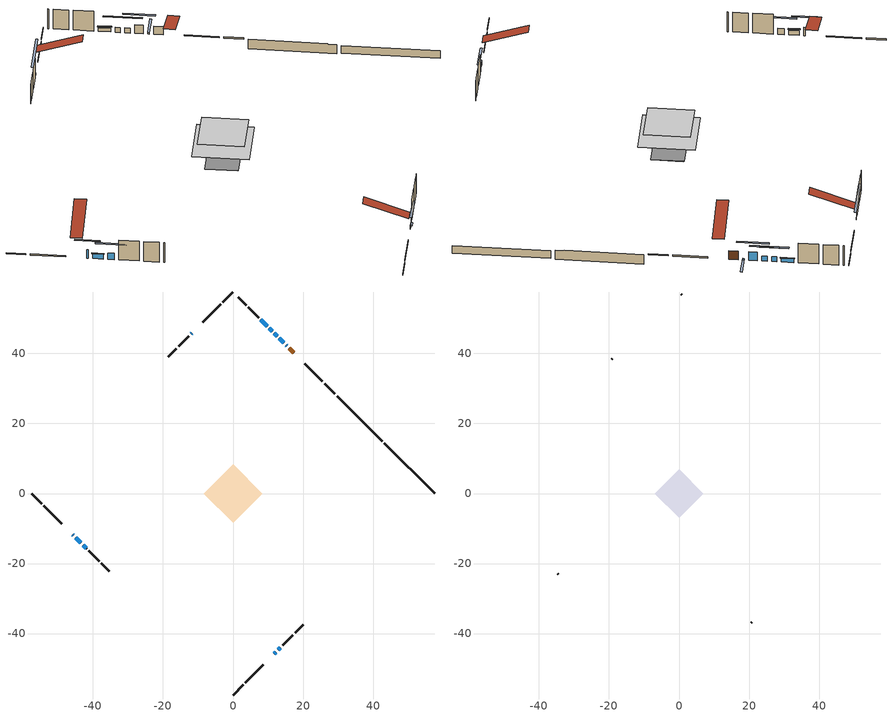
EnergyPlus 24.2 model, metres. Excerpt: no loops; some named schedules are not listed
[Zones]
conditioned space
 floor outside (Floor1 construction): -1.41,0 0,1.41 1.41,0 0,-1.41 z0.5
 floor adiabatic (AdiabaticFloorConstruction): -8.34,0 0,8.34 8.34,0 0,-8.34 z2.94
 floor foundation (Slab1 construction): -4.81,0 0,4.81 4.81,0 0,-4.81 z-1.7
 floor foundation (Slab1 construction 1): -4.55,0 0,4.55 4.55,0 0,-4.55 z-1.87
 wall outside (RimJoist1 construction): 0,-57.55 2.89,-54.66 / -57.55,0 -54.66,-2.89 / 0,57.55 -2.89,54.66 / 29.08,28.47 26.19,31.36 z0.5:0.8
 wall outside (RimJoist2 construction): 3.55,-54.01 8.64,-48.92 / -54.01,-3.55 -48.92,-8.64 / -3.55,54.01 -8.64,48.92 / 25.54,32.02 20.45,37.11 z0.5:0.8
 wall outside (AdiabaticWallConstruction 1): 17.37,40.19 16.01,41.54 z0.5:2.53
 wall outside (AdiabaticWallConstruction): -45.84,-11.71 -45.62,-11.93 / 14.49,43.07 13.26,44.29 z0.5:2.56; 11.71,-45.84 12.21,-45.34 z0.5:1.28; -44.96,-12.59 -43.47,-14.08 z0.5:1.67; 15.36,42.2 15.14,42.41 / -11.71,45.84 -11.93,45.62 z0.5:0.84; 12.61,44.94 11.84,45.71 / 11.19,46.37 10.42,47.13 z0.5:1.7; 12.87,-44.69 13.51,-44.05 z0.5:1.5; -42.81,-14.74 -41.84,-15.71 z0.5:2.02; 9.76,47.79 7.99,49.56 z0.5:1.43
 wall outside (Wall1 construction): 14.16,-43.39 17.12,-40.43 / -41.19,-16.37 -38.23,-19.32 / -12.58,44.97 -15.54,42.01 / 7.33,50.22 4.38,53.18 z0.5:5.38
 wall outside (Wall2 construction): 17.78,-39.78 20.05,-37.5 / -37.57,-19.98 -35.3,-22.25 / -16.2,41.35 -18.47,39.08 / 3.72,53.83 1.45,56.11 z0.5:5.38
 wall foundation (FoundationWall1 construction): 57.55,0 43.22,14.33 z-1.7:0.16
 wall foundation (FoundationWall2 construction): 29.74,27.81,-1.87 29.74,27.81,0.5 41.28,16.27,0.5 41.28,16.27,0.39 42.56,14.99,0.39 42.56,14.99,-1.87
 window (WindowConstruction 8): -45.84,-11.72 -45.62,-11.93 z0.5:2.56
 window (WindowConstruction 6): 11.72,-45.84 12.21,-45.34 z0.5:1.27
 window (WindowConstruction 7): -44.96,-12.59 -43.47,-14.08 z0.5:1.67
 window (WindowConstruction 9): 15.35,42.2 15.14,42.41 z0.5:0.83
 window (WindowConstruction 10): -11.72,45.84 -11.93,45.63 z0.5:0.83
 window (WindowConstruction): 14.49,43.07 13.26,44.29 z0.5:2.56
 window (WindowConstruction 1): 12.61,44.95 11.84,45.71 z0.5:1.7
 window (WindowConstruction 2): 11.19,46.37 10.42,47.13 z0.5:1.7
 window (WindowConstruction 3): 12.87,-44.69 13.5,-44.05 z0.5:1.5
 window (WindowConstruction 4): -42.81,-14.74 -41.84,-15.71 z0.5:2.02
 window (WindowConstruction 5): 9.76,47.79 7.99,49.56 z0.5:1.43
 door (Door): 17.37,40.19 16.01,41.54 z0.5:2.53
 ceiling adiabatic (AdiabaticFloorConstruction): 0,-8.34 8.34,0 0,8.34 -8.34,0 z2.94
attic - vented
 floor to conditioned space (Floor2 construction Reversed): -6.88,0 0,6.88 6.88,0 0,-6.88 z5.38
 wall outside (Wall3 construction): 20.71,-36.85 20.84,-36.71 / -34.64,-22.91 -34.51,-23.04 / -19.13,38.42 -19.26,38.29 / 0.79,56.76 0.66,56.9 z0.5:5.38
 roof outside (Roof1 construction): 11.06,-46.49,5.38 4.36,-39.8,8.53 2.6,-41.56,8.53 9.29,-48.26,5.38; -46.49,-11.06,5.38 -39.8,-4.36,8.53 -41.56,-2.6,8.53 -48.26,-9.29,5.38; -11.06,46.49,5.38 -4.36,39.8,8.53 -2.6,41.56,8.53 -9.29,48.26,5.38; 18.02,39.53,5.38 11.33,32.83,8.53 13.09,31.07,8.53 19.79,37.76,5.38
shading: -43.85,-13.7 -47.6,-9.95 -47.9,-10.24 -44.14,-13.99 z5.06; 12.35,-45.2 11.57,-45.98 11.86,-46.27 12.64,-45.49 z1.48; -43.33,-14.23 -45.11,-12.45 -45.4,-12.74 -43.62,-14.52 z1.87; 15.12,42.43 15.38,42.18 18.83,45.63 18.57,45.88 z0.86; -15.42,42.13 -8.22,49.33 -8.51,49.62 -15.71,42.42 z5.77; 11.5,46.06 16.25,41.3 16.54,41.59 11.79,46.35 z5.06; 10.07,47.48 14.37,43.18 14.67,43.47 10.37,47.77 z4.2; 8.65,48.9 12.95,44.6 13.24,44.89 8.94,49.19 z4.2; 15.27,-42.28 11.1,-46.45 11.39,-46.74 15.56,-42.57 z4; -40.08,-17.48 -44.58,-12.97 -44.87,-13.26 -40.37,-17.77 z4.52; 7.85,49.7 9.91,47.65 10.2,47.94 8.14,49.99 z1.63
[Building]
Building 1: Terrain=Suburbs
[Site:Location]
Regina Intl AP_SK: Latitude {deg}=50.43; Longitude {deg}=-104.67; Time Zone {hr}=-6; Elevation {m}=578; Keep Site Location Information=Yes
[Site:GroundTemperature:Shallow]
-2.28208, -4.75844, -4.95676, -3.7816, 0.936024, 5.63167, 9.70254, 12.2813, 12.5004, 10.403, 6.43594, 1.88434
[Site:WaterMainsTemperature]
Calculation Method=Schedule; Temperature Schedule=mains temperature schedule
[Material] Roughness=Rough; Thermal Absorptance=0.9
Name | Thickness {m} | Conductivity {W/m-K} | Density {kg/m3} | Specific Heat {J/kg-K} | Solar Absorptance | Visible Absorptance
asphalt or fiberglass shingles | 0.00635 | 0.162714 | 1121.4 | 1465.45 | 0.84 | 0.84
ceiling loosefill ins | 0.254 | 0.0480833 | 16.02 | 1046.75 | 0.7 | 0.7
ceiling stud and cavity | 0.1397 | 0.727843 | 65.682 | 1177.47 | 0.7 | 0.7
concrete 4.0 in. | 0.1016 | 1.803125 | 2242.8 | 837.4 | 0.7 | 0.7
concrete 8.0 in. | 0.2032 | 1.803125 | 2242.8 | 837.4 | 0.7 | 0.7
door material | 0.04445 | 0.0451087 | 512.64 | 1214.23 | 0.7 | 0.7
floor covering | 0.0127 | 0.0433444 | 54.468 | 1339.84 | 0.6 | 0.6
floor rigid ins; rim joist rigid ins; wall rigid ins | 0.051816 | 0.029427 | 32.04 | 1214.23 | 0.7 | 0.7
floor rigid ins 1; wall rigid ins 1 | 0.512978 | 0.029427 | 32.04 | 1214.23 | 0.7 | 0.7
floor stud and cavity | 0.1397 | 0.08755 | 92.3553 | 1139.71 | 0.7 | 0.7
floor stud and cavity 1 | 0.1397 | 1.75129 | 37.0049 | 1207.88 | 0.7 | 0.7
furniture material conditioned space 1 | 0.1524 | 0.115458 | 640.8 | 1214.23 | 0.6 | 0.6
gypsum board | 0.0127 | 0.160291 | 801 | 837.4 | 0.6 | 0.6
osb sheathing 0.5 in. | 0.0127 | 0.115458 | 512.64 | 1214.23 | 0.7 | 0.7
osb sheathing 0.75 in. | 0.01905 | 0.115458 | 512.64 | 1214.23 | 0.7 | 0.7
osb sheathing 2.0 in. | 0.0508 | 0.115458 | 512.64 | 1214.23 | 0.7 | 0.7
rim joist stud and cavity | 0.0508 | 0.0444133 | 125.044 | 1163.47 | 0.6 | 0.6
rim joist stud and cavity 1 | 0.0508 | 0.044277 | 125.044 | 1163.47 | 0.6 | 0.6
wall stud and cavity | 0.1397 | 0.260132 | 139.0536 | 1170.24 | 0.7 | 0.7
wall stud and cavity 1 | 0.1397 | 0.275487 | 139.0536 | 1170.24 | 0.7 | 0.7
wall stud and cavity 2 | 0.0889 | 6.1454 | 50.32683 | 1063.81 | 0.6 | 0.6
wall stud and cavity 3 | 0.0889 | 0.380278 | 52.3479 | 1209.89 | 0.7 | 0.7
wall stud and cavity 4 | 0.0889 | 0.391764 | 83.0341 | 1211.67 | 0.7 | 0.7
wood siding | 0.0254 | 0.102417 | 544.68 | 1172.36 | 0.4 | 0.4
wood siding 1 | 0.00254 | 0.102417 | 544.68 | 1172.36 | 0.4 | 0.4
wood siding 2; wood siding 3; wood siding 4 | 0.0254 | 0.102417 | 544.68 | 1172.36 | 0.7 | 0.7
[WindowMaterial:SimpleGlazingSystem]
Name | U-Factor {W/m2-K} | Solar Heat Gain Coefficient
WindowMaterial | 2.88499 | 0.7
WindowMaterial 1 | 2.927009 | 0.66
WindowMaterial 2 | 3.27848 | 0.66
WindowMaterial 3 | 3.281884 | 0.64
WindowMaterial 4 | 2.90486 | 0.68
WindowMaterial 5 | 2.95483 | 0.63
WindowMaterial 6 | 3.284723 | 0.61
WindowMaterial 7 | 2.92871 | 0.66
WindowMaterial 8 | 5.073293 | 0.61
WindowMaterial 9 | 3.26144 | 0.43
[Construction]
AdiabaticFloorConstruction: floor stud and cavity 1, floor rigid ins 1, osb sheathing 0.75 in., floor covering
AdiabaticWallConstruction: wood siding 3, wall rigid ins 1, wall stud and cavity 3, gypsum board
AdiabaticWallConstruction 1: wood siding 4, wall rigid ins 1, wall stud and cavity 3, gypsum board
Door: door material
Floor1 construction: floor stud and cavity, floor rigid ins, osb sheathing 0.75 in., floor covering
Floor2 construction Reversed: gypsum board, ceiling stud and cavity, ceiling loosefill ins
FoundationWall1 construction; FoundationWall2 construction: concrete 8.0 in.
furniture construction conditioned space 1: furniture material conditioned space 1
PartitionWallConstruction: gypsum board, wall stud and cavity 4, gypsum board
RimJoist1 construction: wood siding 2, rim joist rigid ins, osb sheathing 2.0 in., rim joist stud and cavity
RimJoist2 construction: wood siding 2, rim joist rigid ins, osb sheathing 2.0 in., rim joist stud and cavity 1
Roof1 construction: asphalt or fiberglass shingles
Slab1 construction; Slab1 construction 1: concrete 4.0 in.
Wall1 construction: wood siding, wall rigid ins, osb sheathing 0.5 in., wall stud and cavity, gypsum board
Wall2 construction: wood siding, wall rigid ins, osb sheathing 0.5 in., wall stud and cavity 1, gypsum board
Wall3 construction: wood siding 1, wall stud and cavity 2
WindowConstruction: WindowMaterial
WindowConstruction 1: WindowMaterial 1
WindowConstruction 10; WindowConstruction 9: WindowMaterial 9
WindowConstruction 2: WindowMaterial 2
WindowConstruction 3: WindowMaterial 3
WindowConstruction 4: WindowMaterial 4
WindowConstruction 5: WindowMaterial 5
WindowConstruction 6: WindowMaterial 6
WindowConstruction 7: WindowMaterial 7
WindowConstruction 8: WindowMaterial 8
[Zone] Multiplier=1; Part of Total Floor Area=Yes
Name | Volume {m3}
attic - vented | 48.4783
conditioned space | 567.1
[Space]
Name | Zone | Volume {m3}
attic - vented 1 | attic - vented | 48.4783
conditioned space 1 | conditioned space | 567.1
[ZoneInfiltration:EffectiveLeakageArea]
infil attic - vented 1: Zone or Space=attic - vented 1; Schedule=Always On Discrete; Effective Air Leakage Area {cm2}=2986.74; Stack Coefficient=0.000558689; Wind Coefficient=1.597e-05
[ZoneMixing]
whole house fan mix: Zone or Space=attic - vented; Schedule=Always On Continuous; Design Flow Rate Calculation Method=Flow/Zone; Design Flow Rate {m3/s}=0; Source Zone or Space=conditioned space
[SurfaceProperty:ExposedFoundationPerimeter] Exposed Perimeter Calculation Method=TotalExposedPerimeter
Name | Total Exposed Perimeter {m}
Slab1 | 20.269
Slab1 1 | 18.136
[InternalMass] Zone or ZoneList=conditioned space; Space or SpaceList=conditioned space 1
Name | Construction | Surface Area {m2}
furniture mass conditioned space 1 | furniture construction conditioned space 1 | 92.3322
partition wall mass | PartitionWallConstruction | 230.831
[Lights]
interior lighting: Zone or ZoneList or Space or SpaceList=conditioned space 1; Schedule=interior lighting schedule; Design Level Calculation Method=LightingLevel; Lighting Level {W}=343.2; Return Air Fraction=0; Fraction Radiant=0.6; Fraction Visible=0.2; Fraction Replaceable=1
[People]
occupants: Zone or ZoneList or Space or SpaceList=conditioned space 1; Number of People Schedule=occupants schedule; Number of People Calculation Method=People; Number of People=3; Fraction Radiant=0.314171; Sensible Heat Fraction=0.56303; Activity Level Schedule=occupants activity schedule; Carbon Dioxide Generation Rate {m3/s-W}=0; Enable ASHRAE 55 Comfort Warnings=No; Mean Radiant Temperature Calculation Type=EnclosureAveraged
[ElectricEquipment] Zone or ZoneList or Space or SpaceList=conditioned space 1; Design Level Calculation Method=EquipmentLevel
Name | Schedule | Design Level {W} | Fraction Latent | Fraction Radiant | Fraction Lost
clothes dryer | clothes dryer schedule | 140.772 | 0.015 | 0.081 | 0.85
clothes washer | clothes washer schedule | 32.1985 | 0.03 | 0.162 | 0.7
cooking range | cooking range schedule | 215.147 | 0.08 | 0.432 | 0.2
dishwasher | dishwasher schedule | 66.8632 | 0.3 | 0.18 | 0.4
fridge | fridge schedule | 72.9452 | 0 | 0.6 | 0
mech vent house fan | mech vent house fan schedule | 15.3 | 0 | 0 | 1
mech vent house fan cfis | mech vent house fan cfis schedule | 0 | 0 | 0 | 0
misc plug loads | misc plug loads schedule | 494.7 | 0.045 | 0.513 | 0.1
whole house fan | Always On Discrete | 0 | 0 | 0 | 1
[OtherEquipment] Zone or ZoneList or Space or SpaceList=conditioned space 1; Design Level Calculation Method=EquipmentLevel
Name | Fuel Type | Schedule | Design Level {W} | Fraction Latent | Fraction Radiant | Fraction Lost
clothes dryer 1 | Electricity | clothes dryer schedule | 0 | 0.015 | 0.081 | 0.85
cooking range 1 | Electricity | cooking range schedule | 0 | 0.08 | 0.432 | 0.2
general water use latent | None | general water use schedule | 62.594 | 1 | 0 | 0
general water use sensible | None | general water use schedule | -61.6891 | 0 | 0.6 | 0
mech vent house fan latent load | None | Always On Discrete | 0 | 1 | 0 | 0
mech vent house fan sensible load | None | Always On Discrete | 0 | 0 | 0 | 0
water heater energy adjustment1 | NaturalGas | Always On Discrete | 0.01 | 0 | 0 | 1
[ZoneInfiltration:DesignFlowRate] Zone or ZoneList or Space or SpaceList=conditioned space 1; Schedule=Always On Discrete; Design Flow Rate Calculation Method=Flow/Zone; Design Flow Rate {m3/s}=0
infil flow; natural vent flow; whole house fan flow
[Foundation:Kiva] Initial Indoor Air Temperature {C}=21; Wall Depth Below Slab {m}=0.2032
Name | Wall Height Above Grade {m}
Foundation Kiva 1 | 0.16002
Foundation Kiva 2 | 0.499994
[Foundation:Kiva:Settings]
Soil Conductivity {W/m-K}=0.849921; Soil Density {kg/m3}=1842.3; Soil Specific Heat {J/kg-K}=418.7; Ground Solar Absorptivity=0.9; Ground Thermal Absorptivity=0.9; Ground Surface Roughness {m}=0.03; Far-Field Width {m}=40; Deep-Ground Boundary Condition=ZeroFlux; Deep-Ground Depth {m}=40; Minimum Cell Dimension {m}=0.2; Maximum Cell Growth Coefficient=3; Simulation Timestep=Timestep
[Exterior:Lights]
exterior lighting: Schedule=exterior lighting schedule; Design Level {W}=75.6
[Schedule:Constant]
Name | Hourly Value
Always On Continuous; mech vent house fan schedule; mech vent house fan cfis schedule; Always On Discrete | 1
occupants activity schedule | 117.228
fridge schedule | 0
[Schedule:Week:Daily]
interior lighting schedule Week Rule - Jan1-Jan27: interior lighting schedule day, interior lighting schedule day, interior lighting schedule day, interior lighting schedule day, interior lighting schedule day, interior lighting schedule day, interior lighting schedule day, interior lighting schedule default day, interior lighting schedule default day, interior lighting schedule default day, interior lighting schedule default day, interior lighting schedule default day
interior lighting schedule Week Rule - Jan28-Feb3: interior lighting schedule day, interior lighting schedule day, interior lighting schedule day, interior lighting schedule day, interior lighting schedule day 1, interior lighting schedule day 1, interior lighting schedule day 1, interior lighting schedule default day, interior lighting schedule default day, interior lighting schedule default day, interior lighting schedule default day, interior lighting schedule default day
interior lighting schedule Week Rule - Feb4-Feb24: interior lighting schedule day 1, interior lighting schedule day 1, interior lighting schedule day 1, interior lighting schedule day 1, interior lighting schedule day 1, interior lighting schedule day 1, interior lighting schedule day 1, interior lighting schedule default day, interior lighting schedule default day, interior lighting schedule default day, interior lighting schedule default day, interior lighting schedule default day
interior lighting schedule Week Rule - Feb25-Mar3: interior lighting schedule day 1, interior lighting schedule day 1, interior lighting schedule day 1, interior lighting schedule day 1, interior lighting schedule day 2, interior lighting schedule day 2, interior lighting schedule day 2, interior lighting schedule default day, interior lighting schedule default day, interior lighting schedule default day, interior lighting schedule default day, interior lighting schedule default day
interior lighting schedule Week Rule - Mar4-Mar31: interior lighting schedule day 2, interior lighting schedule day 2, interior lighting schedule day 2, interior lighting schedule day 2, interior lighting schedule day 2, interior lighting schedule day 2, interior lighting schedule day 2, interior lighting schedule default day, interior lighting schedule default day, interior lighting schedule default day, interior lighting schedule default day, interior lighting schedule default day
interior lighting schedule Week Rule - Apr1-Apr28: interior lighting schedule day 3, interior lighting schedule day 3, interior lighting schedule day 3, interior lighting schedule day 3, interior lighting schedule day 3, interior lighting schedule day 3, interior lighting schedule day 3, interior lighting schedule default day, interior lighting schedule default day, interior lighting schedule default day, interior lighting schedule default day, interior lighting schedule default day
interior lighting schedule Week Rule - Apr29-May5: interior lighting schedule day 3, interior lighting schedule day 3, interior lighting schedule day 4, interior lighting schedule day 4, interior lighting schedule day 4, interior lighting schedule day 4, interior lighting schedule day 4, interior lighting schedule default day, interior lighting schedule default day, interior lighting schedule default day, interior lighting schedule default day, interior lighting schedule default day
interior lighting schedule Week Rule - May6-May26: interior lighting schedule day 4, interior lighting schedule day 4, interior lighting schedule day 4, interior lighting schedule day 4, interior lighting schedule day 4, interior lighting schedule day 4, interior lighting schedule day 4, interior lighting schedule default day, interior lighting schedule default day, interior lighting schedule default day, interior lighting schedule default day, interior lighting schedule default day
interior lighting schedule Week Rule - May27-Jun2: interior lighting schedule day 4, interior lighting schedule day 4, interior lighting schedule day 4, interior lighting schedule day 4, interior lighting schedule day 4, interior lighting schedule day 5, interior lighting schedule day 5, interior lighting schedule default day, interior lighting schedule default day, interior lighting schedule default day, interior lighting schedule default day, interior lighting schedule default day
interior lighting schedule Week Rule - Jun3-Jun30: interior lighting schedule day 5, interior lighting schedule day 5, interior lighting schedule day 5, interior lighting schedule day 5, interior lighting schedule day 5, interior lighting schedule day 5, interior lighting schedule day 5, interior lighting schedule default day, interior lighting schedule default day, interior lighting schedule default day, interior lighting schedule default day, interior lighting schedule default day
interior lighting schedule Week Rule - Jul1-Jul28: interior lighting schedule day 6, interior lighting schedule day 6, interior lighting schedule day 6, interior lighting schedule day 6, interior lighting schedule day 6, interior lighting schedule day 6, interior lighting schedule day 6, interior lighting schedule default day, interior lighting schedule default day, interior lighting schedule default day, interior lighting schedule default day, interior lighting schedule default day
interior lighting schedule Week Rule - Jul29-Aug4: interior lighting schedule day 6, interior lighting schedule day 6, interior lighting schedule day 6, interior lighting schedule day 7, interior lighting schedule day 7, interior lighting schedule day 7, interior lighting schedule day 7, interior lighting schedule default day, interior lighting schedule default day, interior lighting schedule default day, interior lighting schedule default day, interior lighting schedule default day
interior lighting schedule Week Rule - Aug5-Aug25: interior lighting schedule day 7, interior lighting schedule day 7, interior lighting schedule day 7, interior lighting schedule day 7, interior lighting schedule day 7, interior lighting schedule day 7, interior lighting schedule day 7, interior lighting schedule default day, interior lighting schedule default day, interior lighting schedule default day, interior lighting schedule default day, interior lighting schedule default day
interior lighting schedule Week Rule - Aug26-Sep1: interior lighting schedule day 7, interior lighting schedule day 7, interior lighting schedule day 7, interior lighting schedule day 7, interior lighting schedule day 7, interior lighting schedule day 7, interior lighting schedule day 8, interior lighting schedule default day, interior lighting schedule default day, interior lighting schedule default day, interior lighting schedule default day, interior lighting schedule default day
interior lighting schedule Week Rule - Sep2-Sep29: interior lighting schedule day 8, interior lighting schedule day 8, interior lighting schedule day 8, interior lighting schedule day 8, interior lighting schedule day 8, interior lighting schedule day 8, interior lighting schedule day 8, interior lighting schedule default day, interior lighting schedule default day, interior lighting schedule default day, interior lighting schedule default day, interior lighting schedule default day
interior lighting schedule Week Rule - Sep30-Oct6: interior lighting schedule day 8, interior lighting schedule day 9, interior lighting schedule day 9, interior lighting schedule day 9, interior lighting schedule day 9, interior lighting schedule day 9, interior lighting schedule day 9, interior lighting schedule default day, interior lighting schedule default day, interior lighting schedule default day, interior lighting schedule default day, interior lighting schedule default day
interior lighting schedule Week Rule - Oct7-Oct27: interior lighting schedule day 9, interior lighting schedule day 9, interior lighting schedule day 9, interior lighting schedule day 9, interior lighting schedule day 9, interior lighting schedule day 9, interior lighting schedule day 9, interior lighting schedule default day, interior lighting schedule default day, interior lighting schedule default day, interior lighting schedule default day, interior lighting schedule default day
interior lighting schedule Week Rule - Oct28-Nov3: interior lighting schedule day 9, interior lighting schedule day 9, interior lighting schedule day 9, interior lighting schedule day 9, interior lighting schedule day 10, interior lighting schedule day 10, interior lighting schedule day 10, interior lighting schedule default day, interior lighting schedule default day, interior lighting schedule default day, interior lighting schedule default day, interior lighting schedule default day
interior lighting schedule Week Rule - Nov4-Nov24: interior lighting schedule day 10, interior lighting schedule day 10, interior lighting schedule day 10, interior lighting schedule day 10, interior lighting schedule day 10, interior lighting schedule day 10, interior lighting schedule day 10, interior lighting schedule default day, interior lighting schedule default day, interior lighting schedule default day, interior lighting schedule default day, interior lighting schedule default day
interior lighting schedule Week Rule - Nov25-Dec1: interior lighting schedule day 10, interior lighting schedule day 10, interior lighting schedule day 10, interior lighting schedule day 10, interior lighting schedule day 10, interior lighting schedule day 10, interior lighting schedule day 11, interior lighting schedule default day, interior lighting schedule default day, interior lighting schedule default day, interior lighting schedule default day, interior lighting schedule default day
interior lighting schedule Week Rule - Dec2-Dec31: interior lighting schedule day 11, interior lighting schedule day 11, interior lighting schedule day 11, interior lighting schedule day 11, interior lighting schedule day 11, interior lighting schedule day 11, interior lighting schedule day 11, interior lighting schedule default day, interior lighting schedule default day, interior lighting schedule default day, interior lighting schedule default day, interior lighting schedule default day
occupants schedule Week Rule - Jan1-Dec31: occupants schedule day, occupants schedule day, occupants schedule day, occupants schedule day, occupants schedule day, occupants schedule day, occupants schedule day, occupants schedule default day, occupants schedule default day, occupants schedule default day, occupants schedule default day, occupants schedule default day
clothes dryer schedule Week Rule - Jan1-Dec31: clothes dryer schedule day, clothes dryer schedule day, clothes dryer schedule day, clothes dryer schedule day, clothes dryer schedule day, clothes dryer schedule day, clothes dryer schedule day, clothes dryer schedule default day, clothes dryer schedule default day, clothes dryer schedule default day, clothes dryer schedule default day, clothes dryer schedule default day
clothes washer schedule Week Rule - Jan1-Dec31: clothes washer schedule day, clothes washer schedule day, clothes washer schedule day, clothes washer schedule day, clothes washer schedule day, clothes washer schedule day, clothes washer schedule day, clothes washer schedule default day, clothes washer schedule default day, clothes washer schedule default day, clothes washer schedule default day, clothes washer schedule default day
cooking range schedule Week Rule - Jan1-Dec31: cooking range schedule day, cooking range schedule day, cooking range schedule day, cooking range schedule day, cooking range schedule day, cooking range schedule day, cooking range schedule day, cooking range schedule default day, cooking range schedule default day, cooking range schedule default day, cooking range schedule default day, cooking range schedule default day
dishwasher schedule Week Rule - Jan1-Dec31: dishwasher schedule day, dishwasher schedule day, dishwasher schedule day, dishwasher schedule day, dishwasher schedule day, dishwasher schedule day, dishwasher schedule day, dishwasher schedule default day, dishwasher schedule default day, dishwasher schedule default day, dishwasher schedule default day, dishwasher schedule default day
misc plug loads schedule Week Rule - Jan1-Dec31: misc plug loads schedule day, misc plug loads schedule day, misc plug loads schedule day, misc plug loads schedule day, misc plug loads schedule day, misc plug loads schedule day, misc plug loads schedule day, misc plug loads schedule default day, misc plug loads schedule default day, misc plug loads schedule default day, misc plug loads schedule default day, misc plug loads schedule default day
general water use schedule Week Rule - Jan1-Dec31: general water use schedule day, general water use schedule day, general water use schedule day, general water use schedule day, general water use schedule day, general water use schedule day, general water use schedule day, general water use schedule default day, general water use schedule default day, general water use schedule default day, general water use schedule default day, general water use schedule default day
exterior lighting schedule Week Rule - Jan1-Jan27: exterior lighting schedule day, exterior lighting schedule day, exterior lighting schedule day, exterior lighting schedule day, exterior lighting schedule day, exterior lighting schedule day, exterior lighting schedule day, exterior lighting schedule default day, exterior lighting schedule default day, exterior lighting schedule default day, exterior lighting schedule default day, exterior lighting schedule default day
exterior lighting schedule Week Rule - Jan28-Feb3: exterior lighting schedule day, exterior lighting schedule day, exterior lighting schedule day, exterior lighting schedule day, exterior lighting schedule day 1, exterior lighting schedule day 1, exterior lighting schedule day 1, exterior lighting schedule default day, exterior lighting schedule default day, exterior lighting schedule default day, exterior lighting schedule default day, exterior lighting schedule default day
exterior lighting schedule Week Rule - Feb4-Feb24: exterior lighting schedule day 1, exterior lighting schedule day 1, exterior lighting schedule day 1, exterior lighting schedule day 1, exterior lighting schedule day 1, exterior lighting schedule day 1, exterior lighting schedule day 1, exterior lighting schedule default day, exterior lighting schedule default day, exterior lighting schedule default day, exterior lighting schedule default day, exterior lighting schedule default day
exterior lighting schedule Week Rule - Feb25-Mar3: exterior lighting schedule day 1, exterior lighting schedule day 1, exterior lighting schedule day 1, exterior lighting schedule day 1, exterior lighting schedule day 2, exterior lighting schedule day 2, exterior lighting schedule day 2, exterior lighting schedule default day, exterior lighting schedule default day, exterior lighting schedule default day, exterior lighting schedule default day, exterior lighting schedule default day
exterior lighting schedule Week Rule - Mar4-Mar31: exterior lighting schedule day 2, exterior lighting schedule day 2, exterior lighting schedule day 2, exterior lighting schedule day 2, exterior lighting schedule day 2, exterior lighting schedule day 2, exterior lighting schedule day 2, exterior lighting schedule default day, exterior lighting schedule default day, exterior lighting schedule default day, exterior lighting schedule default day, exterior lighting schedule default day
exterior lighting schedule Week Rule - Apr1-Apr28: exterior lighting schedule day 3, exterior lighting schedule day 3, exterior lighting schedule day 3, exterior lighting schedule day 3, exterior lighting schedule day 3, exterior lighting schedule day 3, exterior lighting schedule day 3, exterior lighting schedule default day, exterior lighting schedule default day, exterior lighting schedule default day, exterior lighting schedule default day, exterior lighting schedule default day
exterior lighting schedule Week Rule - Apr29-May5: exterior lighting schedule day 3, exterior lighting schedule day 3, exterior lighting schedule day 4, exterior lighting schedule day 4, exterior lighting schedule day 4, exterior lighting schedule day 4, exterior lighting schedule day 4, exterior lighting schedule default day, exterior lighting schedule default day, exterior lighting schedule default day, exterior lighting schedule default day, exterior lighting schedule default day
exterior lighting schedule Week Rule - May6-May26: exterior lighting schedule day 4, exterior lighting schedule day 4, exterior lighting schedule day 4, exterior lighting schedule day 4, exterior lighting schedule day 4, exterior lighting schedule day 4, exterior lighting schedule day 4, exterior lighting schedule default day, exterior lighting schedule default day, exterior lighting schedule default day, exterior lighting schedule default day, exterior lighting schedule default day
exterior lighting schedule Week Rule - May27-Jun2: exterior lighting schedule day 4, exterior lighting schedule day 4, exterior lighting schedule day 4, exterior lighting schedule day 4, exterior lighting schedule day 4, exterior lighting schedule day 5, exterior lighting schedule day 5, exterior lighting schedule default day, exterior lighting schedule default day, exterior lighting schedule default day, exterior lighting schedule default day, exterior lighting schedule default day
exterior lighting schedule Week Rule - Jun3-Jun30: exterior lighting schedule day 5, exterior lighting schedule day 5, exterior lighting schedule day 5, exterior lighting schedule day 5, exterior lighting schedule day 5, exterior lighting schedule day 5, exterior lighting schedule day 5, exterior lighting schedule default day, exterior lighting schedule default day, exterior lighting schedule default day, exterior lighting schedule default day, exterior lighting schedule default day
exterior lighting schedule Week Rule - Jul1-Jul28: exterior lighting schedule day 6, exterior lighting schedule day 6, exterior lighting schedule day 6, exterior lighting schedule day 6, exterior lighting schedule day 6, exterior lighting schedule day 6, exterior lighting schedule day 6, exterior lighting schedule default day, exterior lighting schedule default day, exterior lighting schedule default day, exterior lighting schedule default day, exterior lighting schedule default day
exterior lighting schedule Week Rule - Jul29-Aug4: exterior lighting schedule day 6, exterior lighting schedule day 6, exterior lighting schedule day 6, exterior lighting schedule day 7, exterior lighting schedule day 7, exterior lighting schedule day 7, exterior lighting schedule day 7, exterior lighting schedule default day, exterior lighting schedule default day, exterior lighting schedule default day, exterior lighting schedule default day, exterior lighting schedule default day
exterior lighting schedule Week Rule - Aug5-Aug25: exterior lighting schedule day 7, exterior lighting schedule day 7, exterior lighting schedule day 7, exterior lighting schedule day 7, exterior lighting schedule day 7, exterior lighting schedule day 7, exterior lighting schedule day 7, exterior lighting schedule default day, exterior lighting schedule default day, exterior lighting schedule default day, exterior lighting schedule default day, exterior lighting schedule default day
exterior lighting schedule Week Rule - Aug26-Sep1: exterior lighting schedule day 7, exterior lighting schedule day 7, exterior lighting schedule day 7, exterior lighting schedule day 7, exterior lighting schedule day 7, exterior lighting schedule day 7, exterior lighting schedule day 8, exterior lighting schedule default day, exterior lighting schedule default day, exterior lighting schedule default day, exterior lighting schedule default day, exterior lighting schedule default day
exterior lighting schedule Week Rule - Sep2-Sep29: exterior lighting schedule day 8, exterior lighting schedule day 8, exterior lighting schedule day 8, exterior lighting schedule day 8, exterior lighting schedule day 8, exterior lighting schedule day 8, exterior lighting schedule day 8, exterior lighting schedule default day, exterior lighting schedule default day, exterior lighting schedule default day, exterior lighting schedule default day, exterior lighting schedule default day
exterior lighting schedule Week Rule - Sep30-Oct6: exterior lighting schedule day 8, exterior lighting schedule day 9, exterior lighting schedule day 9, exterior lighting schedule day 9, exterior lighting schedule day 9, exterior lighting schedule day 9, exterior lighting schedule day 9, exterior lighting schedule default day, exterior lighting schedule default day, exterior lighting schedule default day, exterior lighting schedule default day, exterior lighting schedule default day
exterior lighting schedule Week Rule - Oct7-Oct27: exterior lighting schedule day 9, exterior lighting schedule day 9, exterior lighting schedule day 9, exterior lighting schedule day 9, exterior lighting schedule day 9, exterior lighting schedule day 9, exterior lighting schedule day 9, exterior lighting schedule default day, exterior lighting schedule default day, exterior lighting schedule default day, exterior lighting schedule default day, exterior lighting schedule default day
exterior lighting schedule Week Rule - Oct28-Nov3: exterior lighting schedule day 9, exterior lighting schedule day 9, exterior lighting schedule day 9, exterior lighting schedule day 9, exterior lighting schedule day 10, exterior lighting schedule day 10, exterior lighting schedule day 10, exterior lighting schedule default day, exterior lighting schedule default day, exterior lighting schedule default day, exterior lighting schedule default day, exterior lighting schedule default day
exterior lighting schedule Week Rule - Nov4-Nov24: exterior lighting schedule day 10, exterior lighting schedule day 10, exterior lighting schedule day 10, exterior lighting schedule day 10, exterior lighting schedule day 10, exterior lighting schedule day 10, exterior lighting schedule day 10, exterior lighting schedule default day, exterior lighting schedule default day, exterior lighting schedule default day, exterior lighting schedule default day, exterior lighting schedule default day
[Schedule:Year]
interior lighting schedule: interior lighting schedule Week Rule - Jan1-Jan27, 1, 1, 1, 27, interior lighting schedule Week Rule - Jan28-Feb3, 1, 28, 2, 3, interior lighting schedule Week Rule - Feb4-Feb24, 2, 4, 2, 24, interior lighting schedule Week Rule - Feb25-Mar3, 2, 25, 3, 3, interior lighting schedule Week Rule - Mar4-Mar31, 3, 4, 3, 31, interior lighting schedule Week Rule - Apr1-Apr28, 4, 1, 4, 28, interior lighting schedule Week Rule - Apr29-May5, 4, 29, 5, 5, interior lighting schedule Week Rule - May6-May26, 5, 6, 5, 26, interior lighting schedule Week Rule - May27-Jun2, 5, 27, 6, 2, interior lighting schedule Week Rule - Jun3-Jun30, 6, 3, 6, 30, interior lighting schedule Week Rule - Jul1-Jul28, 7, 1, 7, 28, interior lighting schedule Week Rule - Jul29-Aug4, 7, 29, 8, 4, interior lighting schedule Week Rule - Aug5-Aug25, 8, 5, 8, 25, interior lighting schedule Week Rule - Aug26-Sep1, 8, 26, 9, 1, interior lighting schedule Week Rule - Sep2-Sep29, 9, 2, 9, 29, interior lighting schedule Week Rule - Sep30-Oct6, 9, 30, 10, 6, interior lighting schedule Week Rule - Oct7-Oct27, 10, 7, 10, 27, interior lighting schedule Week Rule - Oct28-Nov3, 10, 28, 11, 3, interior lighting schedule Week Rule - Nov4-Nov24, 11, 4, 11, 24, interior lighting schedule Week Rule - Nov25-Dec1, 11, 25, 12, 1, interior lighting schedule Week Rule - Dec2-Dec31, 12, 2, 12, 31
occupants schedule: occupants schedule Week Rule - Jan1-Dec31, 1, 1, 12, 31
clothes dryer schedule: clothes dryer schedule Week Rule - Jan1-Dec31, 1, 1, 12, 31
clothes washer schedule: clothes washer schedule Week Rule - Jan1-Dec31, 1, 1, 12, 31
cooking range schedule: cooking range schedule Week Rule - Jan1-Dec31, 1, 1, 12, 31
dishwasher schedule: dishwasher schedule Week Rule - Jan1-Dec31, 1, 1, 12, 31
misc plug loads schedule: misc plug loads schedule Week Rule - Jan1-Dec31, 1, 1, 12, 31
general water use schedule: general water use schedule Week Rule - Jan1-Dec31, 1, 1, 12, 31
exterior lighting schedule: exterior lighting schedule Week Rule - Jan1-Jan27, 1, 1, 1, 27, exterior lighting schedule Week Rule - Jan28-Feb3, 1, 28, 2, 3, exterior lighting schedule Week Rule - Feb4-Feb24, 2, 4, 2, 24, exterior lighting schedule Week Rule - Feb25-Mar3, 2, 25, 3, 3, exterior lighting schedule Week Rule - Mar4-Mar31, 3, 4, 3, 31, exterior lighting schedule Week Rule - Apr1-Apr28, 4, 1, 4, 28, exterior lighting schedule Week Rule - Apr29-May5, 4, 29, 5, 5, exterior lighting schedule Week Rule - May6-May26, 5, 6, 5, 26, exterior lighting schedule Week Rule - May27-Jun2, 5, 27, 6, 2, exterior lighting schedule Week Rule - Jun3-Jun30, 6, 3, 6, 30, exterior lighting schedule Week Rule - Jul1-Jul28, 7, 1, 7, 28, exterior lighting schedule Week Rule - Jul29-Aug4, 7, 29, 8, 4, exterior lighting schedule Week Rule - Aug5-Aug25, 8, 5, 8, 25, exterior lighting schedule Week Rule - Aug26-Sep1, 8, 26, 9, 1, exterior lighting schedule Week Rule - Sep2-Sep29, 9, 2, 9, 29, exterior lighting schedule Week Rule - Sep30-Oct6, 9, 30, 10, 6, exterior lighting schedule Week Rule - Oct7-Oct27, 10, 7, 10, 27, exterior lighting schedule Week Rule - Oct28-Nov3, 10, 28, 11, 3, exterior lighting schedule Week Rule - Nov4-Nov24, 11, 4, 11, 24, exterior lighting schedule Week Rule - Nov25-Dec1, 11, 25, 12, 1, exterior lighting schedule Week Rule - Dec2-Dec31, 12, 2, 12, 31
[Schedule:Compact]
mains temperature schedule: Through: 01/01, For: AllDays, Until: 24:00, 3.64167, Through: 01/02, For: AllDays, Until: 24:00, 3.56444, Through: 01/03, For: AllDays, Until: 24:00, 3.48833, Through: 01/04, For: AllDays, Until: 24:00, 3.41333, Through: 01/05, For: AllDays, Until: 24:00, 3.33944, Through: 01/06, For: AllDays, Until: 24:00, 3.26667, Through: 01/07, For: AllDays, Until: 24:00, 3.195, Through: 01/08, For: AllDays, Until: 24:00, 3.12444, Through: 01/09, For: AllDays, Until: 24:00, 3.055, Through: 01/10, For: AllDays, Until: 24:00, 2.98611, Through: 01/11, For: AllDays, Until: 24:00, 2.91944, Through: 01/12, For: AllDays, Until: 24:00, 2.85333, Through: 01/13, For: AllDays, Until: 24:00, 2.78833, Through: 01/14, For: AllDays, Until: 24:00, 2.725, Through: 01/15, For: AllDays, Until: 24:00, 2.66222, Through: 01/16, For: AllDays, Until: 24:00, 2.60111, Through: 01/17, For: AllDays, Until: 24:00, 2.54167, Through: 01/18, For: AllDays, Until: 24:00, 2.48333, Through: 01/19, For: AllDays, Until: 24:00, 2.42611, Through: 01/20, For: AllDays, Until: 24:00, 2.37, Through: 01/21, For: AllDays, Until: 24:00, 2.31556, Through: 01/22, For: AllDays, Until: 24:00, 2.26278, Through: 01/23, For: AllDays, Until: 24:00, 2.21111, Through: 01/24, For: AllDays, Until: 24:00, 2.16056, Through: 01/25, For: AllDays, Until: 24:00, 2.11167, Through: 01/26, For: AllDays, Until: 24:00, 2.06444, Through: 01/27, For: AllDays, Until: 24:00, 2.01833, Through: 01/28, For: AllDays, Until: 24:00, 1.97389, Through: 01/29, For: AllDays, Until: 24:00, 1.93056, Through: 01/30, For: AllDays, Until: 24:00, 1.88889, Through: 01/31, For: AllDays, Until: 24:00, 1.84889, Through: 02/01, For: AllDays, Until: 24:00, 1.81056, Through: 02/02, For: AllDays, Until: 24:00, 1.77333, Through: 02/03, For: AllDays, Until: 24:00, 1.73778, Through: 02/04, For: AllDays, Until: 24:00, 1.70389, Through: 02/05, For: AllDays, Until: 24:00, 1.67167, Through: 02/06, For: AllDays, Until: 24:00, 1.64056, Through: 02/07, For: AllDays, Until: 24:00, 1.61111, Through: 02/08, For: AllDays, Until: 24:00, 1.58333, Through: 02/09, For: AllDays, Until: 24:00, 1.55722, Through: 02/10, For: AllDays, Until: 24:00, 1.53278, Through: 02/11, For: AllDays, Until: 24:00, 1.51, Through: 02/12, For: AllDays, Until: 24:00, 1.48889, Through: 02/13, For: AllDays, Until: 24:00, 1.46889, Through: 02/14, For: AllDays, Until: 24:00, 1.45111, Through: 02/15, For: AllDays, Until: 24:00, 1.43444, Through: 02/16, For: AllDays, Until: 24:00, 1.41944, Through: 02/17, For: AllDays, Until: 24:00, 1.40667, Through: 02/18, For: AllDays, Until: 24:00, 1.395, Through: 02/19, For: AllDays, Until: 24:00, 1.385, Through: 02/20, For: AllDays, Until: 24:00, 1.37667, Through: 02/21, For: AllDays, Until: 24:00, 1.37, Through: 02/22, For: AllDays, Until: 24:00, 1.365, Through: 02/23, For: AllDays, Until: 24:00, 1.36167, Through: 02/24, For: AllDays, Until: 24:00, 1.36, Through: 02/25, For: AllDays, Until: 24:00, 1.36, Through: 02/26, For: AllDays, Until: 24:00, 1.36167, Through: 02/27, For: AllDays, Until: 24:00, 1.365, Through: 02/28, For: AllDays, Until: 24:00, 1.37, Through: 03/01, For: AllDays, Until: 24:00, 1.37667, Through: 03/02, For: AllDays, Until: 24:00, 1.385, Through: 03/03, For: AllDays, Until: 24:00, 1.395, Through: 03/04, For: AllDays, Until: 24:00, 1.40667, Through: 03/05, For: AllDays, Until: 24:00, 1.41944, Through: 03/06, For: AllDays, Until: 24:00, 1.43444, Through: 03/07, For: AllDays, Until: 24:00, 1.45111, Through: 03/08, For: AllDays, Until: 24:00, 1.46889, Through: 03/09, For: AllDays, Until: 24:00, 1.48889, Through: 03/10, For: AllDays, Until: 24:00, 1.51, Through: 03/11, For: AllDays, Until: 24:00, 1.53278, Through: 03/12, For: AllDays, Until: 24:00, 1.55778, Through: 03/13, For: AllDays, Until: 24:00, 1.58389, Through: 03/14, For: AllDays, Until: 24:00, 1.61167, Through: 03/15, For: AllDays, Until: 24:00, 1.64056, Through: 03/16, For: AllDays, Until: 24:00, 1.67167, Through: 03/17, For: AllDays, Until: 24:00, 1.70389, Through: 03/18, For: AllDays, Until: 24:00, 1.73778, Through: 03/19, For: AllDays, Until: 24:00, 1.77333, Through: 03/20, For: AllDays, Until: 24:00, 1.81056, Through: 03/21, For: AllDays, Until: 24:00, 1.84944, Through: 03/22, For: AllDays, Until: 24:00, 1.88944, Through: 03/23, For: AllDays, Until: 24:00, 1.93111, Through: 03/24, For: AllDays, Until: 24:00, 1.97389, Through: 03/25, For: AllDays, Until: 24:00, 2.01833, Through: 03/26, For: AllDays, Until: 24:00, 2.06444, Through: 03/27, For: AllDays, Until: 24:00, 2.11222, Through: 03/28, For: AllDays, Until: 24:00, 2.16111, Through: 03/29, For: AllDays, Until: 24:00, 2.21111, Through: 03/30, For: AllDays, Until: 24:00, 2.26278, Through: 03/31, For: AllDays, Until: 24:00, 2.31611, Through: 04/01, For: AllDays, Until: 24:00, 2.37056, Through: 04/02, For: AllDays, Until: 24:00, 2.42611, Through: 04/03, For: AllDays, Until: 24:00, 2.48333, Through: 04/04, For: AllDays, Until: 24:00, 2.54167, Through: 04/05, For: AllDays, Until: 24:00, 2.60167, Through: 04/06, For: AllDays, Until: 24:00, 2.66278, Through: 04/07, For: AllDays, Until: 24:00, 2.725, Through: 04/08, For: AllDays, Until: 24:00, 2.78833, Through: 04/09, For: AllDays, Until: 24:00, 2.85333, Through: 04/10, For: AllDays, Until: 24:00, 2.91944, Through: 04/11, For: AllDays, Until: 24:00, 2.98667, Through: 04/12, For: AllDays, Until: 24:00, 3.055, Through: 04/13, For: AllDays, Until: 24:00, 3.12444, Through: 04/14, For: AllDays, Until: 24:00, 3.195, Through: 04/15, For: AllDays, Until: 24:00, 3.26722, Through: 04/16, For: AllDays, Until: 24:00, 3.34, Through: 04/17, For: AllDays, Until: 24:00, 3.41389, Through: 04/18, For: AllDays, Until: 24:00, 3.48889, Through: 04/19, For: AllDays, Until: 24:00, 3.565, Through: 04/20, For: AllDays, Until: 24:00, 3.64167, Through: 04/21, For: AllDays, Until: 24:00, 3.72, Through: 04/22, For: AllDays, Until: 24:00, 3.79889, Through: 04/23, For: AllDays, Until: 24:00, 3.87889, Through: 04/24, For: AllDays, Until: 24:00, 3.95944, Through: 04/25, For: AllDays, Until: 24:00, 4.04111, Through: 04/26, For: AllDays, Until: 24:00, 4.12389, Through: 04/27, For: AllDays, Until: 24:00, 4.20722, Through: 04/28, For: AllDays, Until: 24:00, 4.29111, Through: 04/29, For: AllDays, Until: 24:00, 4.37611, Through: 04/30, For: AllDays, Until: 24:00, 4.46167, Through: 05/01, For: AllDays, Until: 24:00, 4.54833, Through: 05/02, For: AllDays, Until: 24:00, 4.63556, Through: 05/03, For: AllDays, Until: 24:00, 4.72333, Through: 05/04, For: AllDays, Until: 24:00, 4.81167, Through: 05/05, For: AllDays, Until: 24:00, 4.90111, Through: 05/06, For: AllDays, Until: 24:00, 4.99056, Through: 05/07, For: AllDays, Until: 24:00, 5.08111, Through: 05/08, For: AllDays, Until: 24:00, 5.17222, Through: 05/09, For: AllDays, Until: 24:00, 5.26333, Through: 05/10, For: AllDays, Until: 24:00, 5.35556, Through: 05/11, For: AllDays, Until: 24:00, 5.44778, Through: 05/12, For: AllDays, Until: 24:00, 5.54056, Through: 05/13, For: AllDays, Until: 24:00, 5.63389, Through: 05/14, For: AllDays, Until: 24:00, 5.72722, Through: 05/15, For: AllDays, Until: 24:00, 5.82111, Through: 05/16, For: AllDays, Until: 24:00, 5.91556, Through: 05/17, For: AllDays, Until: 24:00, 6.01056, Through: 05/18, For: AllDays, Until: 24:00, 6.105, Through: 05/19, For: AllDays, Until: 24:00, 6.20056, Through: 05/20, For: AllDays, Until: 24:00, 6.29556, Through: 05/21, For: AllDays, Until: 24:00, 6.39111, Through: 05/22, For: AllDays, Until: 24:00, 6.48722, Through: 05/23, For: AllDays, Until: 24:00, 6.58278, Through: 05/24, For: AllDays, Until: 24:00, 6.67889, Through: 05/25, For: AllDays, Until: 24:00, 6.775, Through: 05/26, For: AllDays, Until: 24:00, 6.87111, Through: 05/27, For: AllDays, Until: 24:00, 6.96722, Through: 05/28, For: AllDays, Until: 24:00, 7.06333, Through: 05/29, For: AllDays, Until: 24:00, 7.15944, Through: 05/30, For: AllDays, Until: 24:00, 7.25556, Through: 05/31, For: AllDays, Until: 24:00, 7.35111, Through: 06/01, For: AllDays, Until: 24:00, 7.44722, Through: 06/02, For: AllDays, Until: 24:00, 7.54278, Through: 06/03, For: AllDays, Until: 24:00, 7.63833, Through: 06/04, For: AllDays, Until: 24:00, 7.73333, Through: 06/05, For: AllDays, Until: 24:00, 7.82833, Through: 06/06, For: AllDays, Until: 24:00, 7.92333, Through: 06/07, For: AllDays, Until: 24:00, 8.01778, Through: 06/08, For: AllDays, Until: 24:00, 8.11167, Through: 06/09, For: AllDays, Until: 24:00, 8.20556, Through: 06/10, For: AllDays, Until: 24:00, 8.29889, Through: 06/11, For: AllDays, Until: 24:00, 8.39222, Through: 06/12, For: AllDays, Until: 24:00, 8.485, Through: 06/13, For: AllDays, Until: 24:00, 8.57722, Through: 06/14, For: AllDays, Until: 24:00, 8.66889, Through: 06/15, For: AllDays, Until: 24:00, 8.76, Through: 06/16, For: AllDays, Until: 24:00, 8.85056, Through: 06/17, For: AllDays, Until: 24:00, 8.94056, Through: 06/18, For: AllDays, Until: 24:00, 9.03, Through: 06/19, For: AllDays, Until: 24:00, 9.11889, Through: 06/20, For: AllDays, Until: 24:00, 9.20722, Through: 06/21, For: AllDays, Until: 24:00, 9.29444, Through: 06/22, For: AllDays, Until: 24:00, 9.38167, Through: 06/23, For: AllDays, Until: 24:00, 9.46778, Through: 06/24, For: AllDays, Until: 24:00, 9.55333, Through: 06/25, For: AllDays, Until: 24:00, 9.63778, Through: 06/26, For: AllDays, Until: 24:00, 9.72167, Through: 06/27, For: AllDays, Until: 24:00, 9.80444, Through: 06/28, For: AllDays, Until: 24:00, 9.88667, Through: 06/29, For: AllDays, Until: 24:00, 9.96778, Through: 06/30, For: AllDays, Until: 24:00, 10.0483, Through: 07/01, For: AllDays, Until: 24:00, 10.1278, Through: 07/02, For: AllDays, Until: 24:00, 10.2061, Through: 07/03, For: AllDays, Until: 24:00, 10.2839, Through: 07/04, For: AllDays, Until: 24:00, 10.3606, Through: 07/05, For: AllDays, Until: 24:00, 10.4361, Through: 07/06, For: AllDays, Until: 24:00, 10.5106, Through: 07/07, For: AllDays, Until: 24:00, 10.5839, Through: 07/08, For: AllDays, Until: 24:00, 10.6561, Through: 07/09, For: AllDays, Until: 24:00, 10.7278, Through: 07/10, For: AllDays, Until: 24:00, 10.7978, Through: 07/11, For: AllDays, Until: 24:00, 10.8667, Through: 07/12, For: AllDays, Until: 24:00, 10.9344, Through: 07/13, For: AllDays, Until: 24:00, 11.0011, Through: 07/14, For: AllDays, Until: 24:00, 11.0667, Through: 07/15, For: AllDays, Until: 24:00, 11.1311, Through: 07/16, For: AllDays, Until: 24:00, 11.1939, Through: 07/17, For: AllDays, Until: 24:00, 11.2561, Through: 07/18, For: AllDays, Until: 24:00, 11.3167, Through: 07/19, For: AllDays, Until: 24:00, 11.3756, Through: 07/20, For: AllDays, Until: 24:00, 11.4333, Through: 07/21, For: AllDays, Until: 24:00, 11.49, Through: 07/22, For: AllDays, Until: 24:00, 11.545, Through: 07/23, For: AllDays, Until: 24:00, 11.5989, Through: 07/24, For: AllDays, Until: 24:00, 11.6517, Through: 07/25, For: AllDays, Until: 24:00, 11.7028, Through: 07/26, For: AllDays, Until: 24:00, 11.7522, Through: 07/27, For: AllDays, Until: 24:00, 11.8006, Through: 07/28, For: AllDays, Until: 24:00, 11.8472, Through: 07/29, For: AllDays, Until: 24:00, 11.8928, Through: 07/30, For: AllDays, Until: 24:00, 11.9367, Through: 07/31, For: AllDays, Until: 24:00, 11.9789, Through: 08/01, For: AllDays, Until: 24:00, 12.02, Through: 08/02, For: AllDays, Until: 24:00, 12.0594, Through: 08/03, For: AllDays, Until: 24:00, 12.0972, Through: 08/04, For: AllDays, Until: 24:00, 12.1339, Through: 08/05, For: AllDays, Until: 24:00, 12.1683, Through: 08/06, For: AllDays, Until: 24:00, 12.2017, Through: 08/07, For: AllDays, Until: 24:00, 12.2333, Through: 08/08, For: AllDays, Until: 24:00, 12.2639, Through: 08/09, For: AllDays, Until: 24:00, 12.2922, Through: 08/10, For: AllDays, Until: 24:00, 12.3194, Through: 08/11, For: AllDays, Until: 24:00, 12.3444, Through: 08/12, For: AllDays, Until: 24:00, 12.3683, Through: 08/13, For: AllDays, Until: 24:00, 12.3906, Through: 08/14, For: AllDays, Until: 24:00, 12.4111, Through: 08/15, For: AllDays, Until: 24:00, 12.4306, Through: 08/16, For: AllDays, Until: 24:00, 12.4478, Through: 08/17, For: AllDays, Until: 24:00, 12.4633, Through: 08/18, For: AllDays, Until: 24:00, 12.4778, Through: 08/19, For: AllDays, Until: 24:00, 12.49, Through: 08/20, For: AllDays, Until: 24:00, 12.5006, Through: 08/21, For: AllDays, Until: 24:00, 12.51, Through: 08/22, For: AllDays, Until: 24:00, 12.5178, Through: 08/23, For: AllDays, Until: 24:00, 12.5233, Through: 08/24, For: AllDays, Until: 24:00, 12.5278, Through: 08/25, For: AllDays, Until: 24:00, 12.53, Through: 08/26, For: AllDays, Until: 24:00, 12.5311, Through: 08/27, For: AllDays, Until: 24:00, 12.5306, Through: 08/28, For: AllDays, Until: 24:00, 12.5278, Through: 08/29, For: AllDays, Until: 24:00, 12.5239, Through: 08/30, For: AllDays, Until: 24:00, 12.5183, Through: 08/31, For: AllDays, Until: 24:00, 12.5111, Through: 09/01, For: AllDays, Until: 24:00, 12.5017, Through: 09/02, For: AllDays, Until: 24:00, 12.4911, Through: 09/03, For: AllDays, Until: 24:00, 12.4789, Through: 09/04, For: AllDays, Until: 24:00, 12.465, Through: 09/05, For: AllDays, Until: 24:00, 12.4494, Through: 09/06, For: AllDays, Until: 24:00, 12.4322, Through: 09/07, For: AllDays, Until: 24:00, 12.4133, Through: 09/08, For: AllDays, Until: 24:00, 12.3928, Through: 09/09, For: AllDays, Until: 24:00, 12.3711, Through: 09/10, For: AllDays, Until: 24:00, 12.3472, Through: 09/11, For: AllDays, Until: 24:00, 12.3222, Through: 09/12, For: AllDays, Until: 24:00, 12.295, Through: 09/13, For: AllDays, Until: 24:00, 12.2667, Through: 09/14, For: AllDays, Until: 24:00, 12.2367, Through: 09/15, For: AllDays, Until: 24:00, 12.205, Through: 09/16, For: AllDays, Until: 24:00, 12.1722, Through: 09/17, For: AllDays, Until: 24:00, 12.1372, Through: 09/18, For: AllDays, Until: 24:00, 12.1011, Through: 09/19, For: AllDays, Until: 24:00, 12.0633, Through: 09/20, For: AllDays, Until: 24:00, 12.0244, Through: 09/21, For: AllDays, Until: 24:00, 11.9833, Through: 09/22, For: AllDays, Until: 24:00, 11.9411, Through: 09/23, For: AllDays, Until: 24:00, 11.8978, Through: 09/24, For: AllDays, Until: 24:00, 11.8522, Through: 09/25, For: AllDays, Until: 24:00, 11.8056, Through: 09/26, For: AllDays, Until: 24:00, 11.7578, Through: 09/27, For: AllDays, Until: 24:00, 11.7083, Through: 09/28, For: AllDays, Until: 24:00, 11.6572, Through: 09/29, For: AllDays, Until: 24:00, 11.605, Through: 09/30, For: AllDays, Until: 24:00, 11.5511, Through: 10/01, For: AllDays, Until: 24:00, 11.4961, Through: 10/02, For: AllDays, Until: 24:00, 11.4394, Through: 10/03, For: AllDays, Until: 24:00, 11.3817, Through: 10/04, For: AllDays, Until: 24:00, 11.3228, Through: 10/05, For: AllDays, Until: 24:00, 11.2622, Through: 10/06, For: AllDays, Until: 24:00, 11.2011, Through: 10/07, For: AllDays, Until: 24:00, 11.1378, Through: 10/08, For: AllDays, Until: 24:00, 11.0739, Through: 10/09, For: AllDays, Until: 24:00, 11.0083, Through: 10/10, For: AllDays, Until: 24:00, 10.9417, Through: 10/11, For: AllDays, Until: 24:00, 10.8744, Through: 10/12, For: AllDays, Until: 24:00, 10.8056, Through: 10/13, For: AllDays, Until: 24:00, 10.735, Through: 10/14, For: AllDays, Until: 24:00, 10.6639, Through: 10/15, For: AllDays, Until: 24:00, 10.5917, Through: 10/16, For: AllDays, Until: 24:00, 10.5183, Through: 10/17, For: AllDays, Until: 24:00, 10.4439, Through: 10/18, For: AllDays, Until: 24:00, 10.3683, Through: 10/19, For: AllDays, Until: 24:00, 10.2922, Through: 10/20, For: AllDays, Until: 24:00, 10.2144, Through: 10/21, For: AllDays, Until: 24:00, 10.1361, Through: 10/22, For: AllDays, Until: 24:00, 10.0567, Through: 10/23, For: AllDays, Until: 24:00, 9.97667, Through: 10/24, For: AllDays, Until: 24:00, 9.89556, Through: 10/25, For: AllDays, Until: 24:00, 9.81333, Through: 10/26, For: AllDays, Until: 24:00, 9.73056, Through: 10/27, For: AllDays, Until: 24:00, 9.64667, Through: 10/28, For: AllDays, Until: 24:00, 9.56222, Through: 10/29, For: AllDays, Until: 24:00, 9.47667, Through: 10/30, For: AllDays, Until: 24:00, 9.39111, Through: 10/31, For: AllDays, Until: 24:00, 9.30389, Through: 11/01, For: AllDays, Until: 24:00, 9.21667, Through: 11/02, For: AllDays, Until: 24:00, 9.12833, Through: 11/03, For: AllDays, Until: 24:00, 9.03944, Through: 11/04, For: AllDays, Until: 24:00, 8.95, Through: 11/05, For: AllDays, Until: 24:00, 8.86, Through: 11/06, For: AllDays, Until: 24:00, 8.76944, Through: 11/07, For: AllDays, Until: 24:00, 8.67833, Through: 11/08, For: AllDays, Until: 24:00, 8.58667, Through: 11/09, For: AllDays, Until: 24:00, 8.495, Through: 11/10, For: AllDays, Until: 24:00, 8.40222, Through: 11/11, For: AllDays, Until: 24:00, 8.30944, Through: 11/12, For: AllDays, Until: 24:00, 8.21556, Through: 11/13, For: AllDays, Until: 24:00, 8.12222, Through: 11/14, For: AllDays, Until: 24:00, 8.02778, Through: 11/15, For: AllDays, Until: 24:00, 7.93333, Through: 11/16, For: AllDays, Until: 24:00, 7.83889, Through: 11/17, For: AllDays, Until: 24:00, 7.74389, Through: 11/18, For: AllDays, Until: 24:00, 7.64833, Through: 11/19, For: AllDays, Until: 24:00, 7.55278, Through: 11/20, For: AllDays, Until: 24:00, 7.45722, Through: 11/21, For: AllDays, Until: 24:00, 7.36167, Through: 11/22, For: AllDays, Until: 24:00, 7.26556, Through: 11/23, For: AllDays, Until: 24:00, 7.16944, Through: 11/24, For: AllDays, Until: 24:00, 7.07333, Through: 11/25, For: AllDays, Until: 24:00, 6.97722, Through: 11/26, For: AllDays, Until: 24:00, 6.88111, Through: 11/27, For: AllDays, Until: 24:00, 6.785, Through: 11/28, For: AllDays, Until: 24:00, 6.68889, Through: 11/29, For: AllDays, Until: 24:00, 6.59333, Through: 11/30, For: AllDays, Until: 24:00, 6.49722, Through: 12/01, For: AllDays, Until: 24:00, 6.40167, Through: 12/02, For: AllDays, Until: 24:00, 6.30611, Through: 12/03, For: AllDays, Until: 24:00, 6.21056, Through: 12/04, For: AllDays, Until: 24:00, 6.11556, Through: 12/05, For: AllDays, Until: 24:00, 6.02056, Through: 12/06, For: AllDays, Until: 24:00, 5.92611, Through: 12/07, For: AllDays, Until: 24:00, 5.83167, Through: 12/08, For: AllDays, Until: 24:00, 5.73722, Through: 12/09, For: AllDays, Until: 24:00, 5.64389, Through: 12/10, For: AllDays, Until: 24:00, 5.55056, Through: 12/11, For: AllDays, Until: 24:00, 5.45778, Through: 12/12, For: AllDays, Until: 24:00, 5.365, Through: 12/13, For: AllDays, Until: 24:00, 5.27333, Through: 12/14, For: AllDays, Until: 24:00, 5.18167, Through: 12/15, For: AllDays, Until: 24:00, 5.09111, Through: 12/16, For: AllDays, Until: 24:00, 5.00056, Through: 12/17, For: AllDays, Until: 24:00, 4.91056, Through: 12/18, For: AllDays, Until: 24:00, 4.82167, Through: 12/19, For: AllDays, Until: 24:00, 4.73278, Through: 12/20, For: AllDays, Until: 24:00, 4.645, Through: 12/21, For: AllDays, Until: 24:00, 4.55778, Through: 12/22, For: AllDays, Until: 24:00, 4.47111, Through: 12/23, For: AllDays, Until: 24:00, 4.38556, Through: 12/24, For: AllDays, Until: 24:00, 4.30056, Through: 12/25, For: AllDays, Until: 24:00, 4.21611, Through: 12/26, For: AllDays, Until: 24:00, 4.13278, Through: 12/27, For: AllDays, Until: 24:00, 4.05, Through: 12/28, For: AllDays, Until: 24:00, 3.96833, Through: 12/29, For: AllDays, Until: 24:00, 3.88722, Through: 12/30, For: AllDays, Until: 24:00, 3.80722, Through: 12/31, For: AllDays, Until: 24:00, 3.72833
